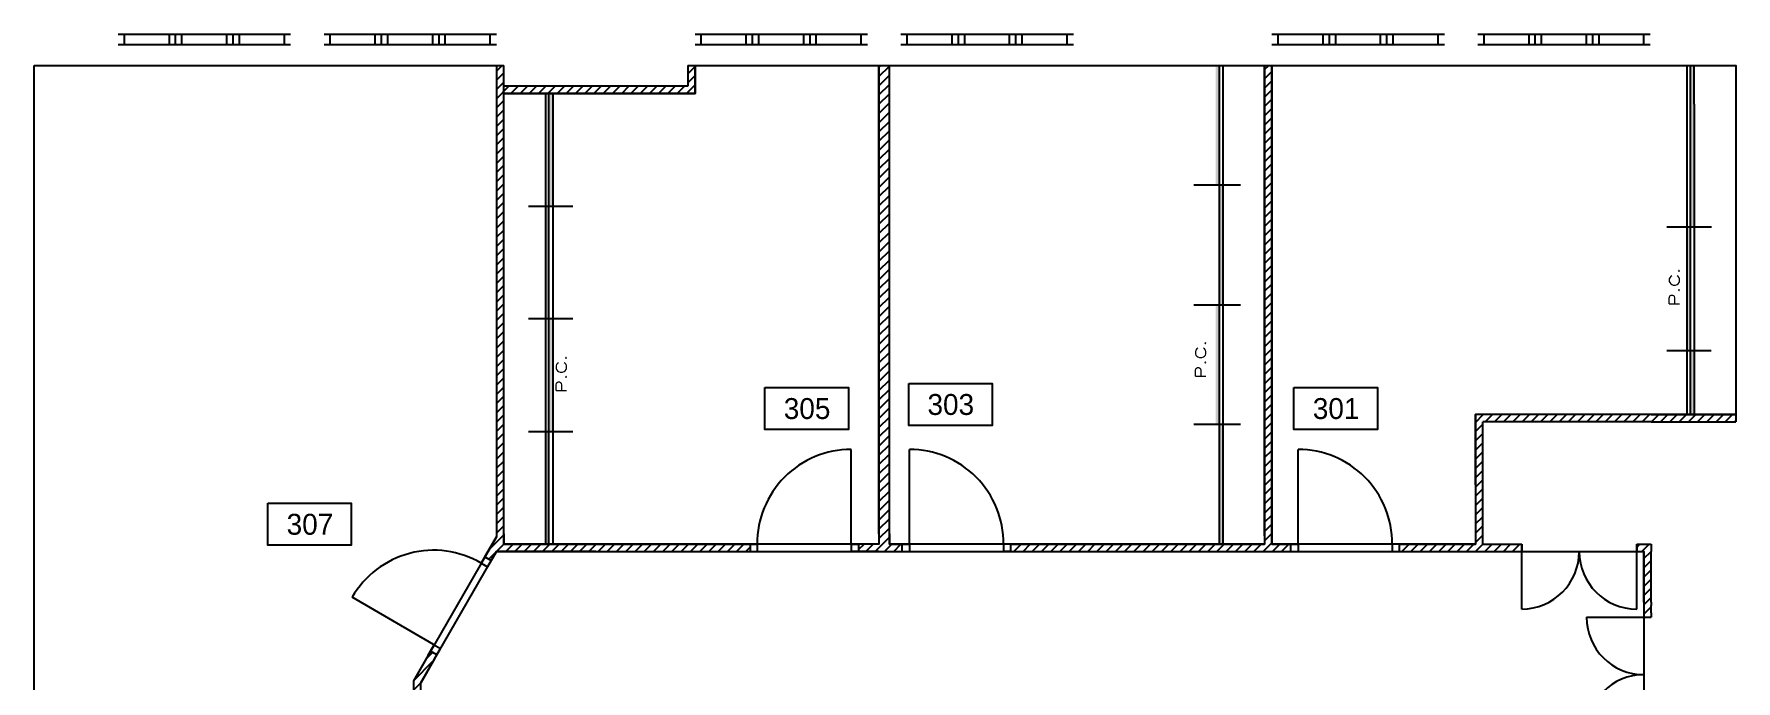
# Model space of a CAD drawing. Header units: millimetres. Extents: x 171.3 to 222.6, y 159.6 to 181.1.
# Drawn here: x 171.26 to 187.54, y 172.18 to 178.37 of the extents above; entities that cross this region are included whole.
import ezdxf
from ezdxf.enums import TextEntityAlignment as Align

# ---------------------------------------------------------------- set-up
doc = ezdxf.new("R2010")
doc.units = ezdxf.units.MM
doc.linetypes.add('TRAIT_PLEIN', pattern=[0])
doc.linetypes.add('VERDECKT', pattern=[0.15, 0.1, -0.05])
for name, color, linetype in [('CLOISONS', 2, 'Continuous'), ('HACHCLOIS', 2, 'Continuous'), ('PORTE', 3, 'Continuous'), ('SPACES', 140, 'Continuous'), ('TEXTES', 6, 'TRAIT_PLEIN'), ('VITRE', 1, 'TRAIT_PLEIN')]:
    doc.layers.add(name, color=color, linetype=linetype)
doc.styles.add('TXT', font='TXT.SHX')
pattern_1 = [(45, (134.14798, 147.530844), (-0.044194174, 0.044194174), [])]

msp = doc.modelspace()

# ---------------------------------------------------------------- hatches: boundary and pattern name
at = {"layer": 'HACHCLOIS', "linetype": 'Continuous'}
h = msp.add_hatch(dxfattribs=at)
h.set_pattern_fill('ANSI31', color=256, scale=0.5, style=0)
h.set_pattern_definition(pattern_1)
h.paths.add_polyline_path([(177.583, 177.801), (177.583, 177.871), (177.583, 178.071), (177.513, 178.071), (177.513, 177.871), (175.753, 177.871), (175.753, 177.801)], flags=17)
h.paths.add_polyline_path([(175.753, 178.071), (175.683, 178.071), (175.683, 173.561), (175.572, 173.369), (175.633, 173.334), (175.683, 173.421), (176.633, 173.421), (178.11, 173.421), (178.11, 173.491), (175.753, 173.491), (175.753, 173.591)])
h = msp.add_hatch(dxfattribs=at)
h.set_pattern_fill('ANSI31', color=256, scale=0.5, style=0)
h.set_pattern_definition(pattern_1)
h.paths.add_polyline_path([(179.443, 178.071), (179.343, 178.071), (179.343, 173.591), (179.343, 173.491), (179.148, 173.491), (179.148, 173.421), (179.343, 173.421), (179.564, 173.421), (179.564, 173.421), (179.564, 173.491), (179.443, 173.491), (179.443, 173.591)])
h = msp.add_hatch(dxfattribs=at)
h.set_pattern_fill('ANSI31', color=256, scale=0.5, style=0)
h.set_pattern_definition(pattern_1)
h.paths.add_polyline_path([(183.103, 178.071), (183.033, 178.071), (183.033, 173.571), (183.033, 173.491), (180.601, 173.491), (180.601, 173.421), (182.143, 173.421), (183.283, 173.421), (183.283, 173.491), (183.103, 173.491), (183.103, 173.571)])
h.paths.add_polyline_path([(185.12, 174.166), (185.12, 174.661), (186.733, 174.661), (187.543, 174.661), (187.543, 174.731), (186.733, 174.731), (185.05, 174.731), (185.05, 174.166), (185.05, 174.06), (185.05, 173.99), (185.05, 173.491), (184.323, 173.491), (184.323, 173.421), (185.049, 173.421), (185.12, 173.421), (185.493, 173.421), (185.493, 173.491), (185.12, 173.491), (185.12, 173.99), (185.12, 174.096)])
h.paths.add_polyline_path([(186.663, 172.936), (186.663, 172.793), (186.733, 172.793), (186.733, 172.833), (186.733, 172.904), (186.733, 172.936), (186.733, 173.421), (186.733, 173.491), (186.593, 173.491), (186.593, 173.421), (186.663, 173.421)])
h.paths.add_polyline_path([(186.733, 171.633), (186.733, 171.693), (186.663, 171.693), (186.663, 171.563), (187.543, 171.563), (187.543, 171.633)])
h = msp.add_hatch(dxfattribs=at)
h.set_pattern_fill('ANSI31', color=256, scale=0.5, style=0)
h.set_pattern_definition(pattern_1)
h.paths.add_polyline_path([(171.433, 171.541), (171.433, 171.471), (174.858, 171.471), (174.888, 171.471), (174.888, 171.391), (174.958, 171.391), (174.958, 171.471), (174.958, 171.541), (174.958, 172.166), (175.09, 172.395), (175.113, 172.434), (175.052, 172.469), (175.03, 172.43), (174.888, 172.184), (174.888, 171.541), (174.858, 171.541)])
at = {"layer": 'PORTE', "linetype": 'ByBlock'}
h = msp.add_hatch(color=256, dxfattribs=at)
h.dxf.hatch_style = 2
h.paths.add_polyline_path([(182.563, 176.926), (182.598, 176.926), (182.598, 178.071), (182.563, 178.071)])
h = msp.add_hatch(color=256, dxfattribs=at)
h.dxf.hatch_style = 2
h.paths.add_polyline_path([(187.107, 178.071), (187.107, 177.701), (187.143, 177.701), (187.143, 178.071)])
h = msp.add_hatch(color=256, dxfattribs=at)
h.dxf.hatch_style = 2
h.paths.add_polyline_path([(176.223, 177.801), (176.185, 177.801), (176.185, 176.723), (176.223, 176.723)])
h = msp.add_hatch(color=256, dxfattribs=at)
h.dxf.hatch_style = 2
h.paths.add_polyline_path([(187.143, 177.701), (187.107, 177.701), (187.107, 176.523), (187.143, 176.523)])
h = msp.add_hatch(color=256, dxfattribs=at)
h.dxf.hatch_style = 2
h.paths.add_polyline_path([(182.633, 175.781), (182.633, 176.926), (182.598, 176.926), (182.598, 175.781)])
h = msp.add_hatch(color=256, dxfattribs=at)
h.dxf.hatch_style = 2
h.paths.add_polyline_path([(176.185, 175.646), (176.185, 176.723), (176.153, 176.723), (176.153, 175.646)])
h = msp.add_hatch(color=256, dxfattribs=at)
h.dxf.hatch_style = 2
h.paths.add_polyline_path([(187.073, 176.523), (187.073, 175.345), (187.107, 175.345), (187.107, 176.523)])
h = msp.add_hatch(color=256, dxfattribs=at)
h.dxf.hatch_style = 2
h.paths.add_polyline_path([(182.563, 174.636), (182.598, 174.636), (182.598, 175.781), (182.563, 175.781)])
h = msp.add_hatch(color=256, dxfattribs=at)
h.dxf.hatch_style = 2
h.paths.add_polyline_path([(176.185, 175.646), (176.185, 174.568), (176.223, 174.568), (176.223, 175.646)])
h = msp.add_hatch(color=256, dxfattribs=at)
h.dxf.hatch_style = 2
h.paths.add_polyline_path([(187.107, 175.345), (187.107, 174.731), (187.143, 174.731), (187.143, 175.345)])
h = msp.add_hatch(color=256, dxfattribs=at)
h.dxf.hatch_style = 2
h.paths.add_polyline_path([(182.633, 173.491), (182.633, 174.636), (182.598, 174.636), (182.598, 173.491)])
h = msp.add_hatch(color=256, dxfattribs=at)
h.dxf.hatch_style = 2
h.paths.add_polyline_path([(176.185, 174.568), (176.153, 174.568), (176.153, 173.491), (176.185, 173.491)])

# ---------------------------------------------------------------- linework, layer by layer
at = {"layer": 'CLOISONS', "linetype": 'ByBlock'}
for p, q in [((175.683, 178.071), (175.683, 173.561)), ((175.753, 173.591), (175.753, 178.071)), ((177.513, 178.071), (177.513, 177.871)), ((177.583, 178.071), (177.583, 177.871)), ((179.343, 173.591), (179.343, 178.071)), ((179.443, 173.591), (179.443, 178.071)), ((183.033, 173.571), (183.033, 178.071)), ((183.103, 178.071), (183.103, 173.571)), ((177.513, 177.871), (175.753, 177.871)), ((177.583, 177.871), (177.583, 177.801)), ((177.583, 177.801), (175.753, 177.801)), ((179.343, 177.471), (179.343, 173.491)), ((186.733, 174.731), (185.05, 174.731)), ((185.05, 174.166), (185.05, 174.731)), ((186.733, 174.661), (185.12, 174.661)), ((185.12, 174.166), (185.12, 174.661)), ((186.733, 174.731), (187.543, 174.731)), ((186.733, 174.661), (187.543, 174.661)), ((185.05, 174.06), (185.05, 174.166)), ((185.12, 174.096), (185.12, 174.166)), ((185.12, 173.99), (185.12, 174.096)), ((185.05, 174.06), (185.05, 173.99)), ((185.05, 173.99), (185.05, 173.491)), ((185.12, 173.491), (185.12, 173.99)), ((175.572, 173.369), (175.683, 173.561)), ((175.753, 173.591), (175.753, 173.491)), ((175.753, 173.491), (178.178, 173.491)), ((178.11, 173.491), (178.178, 173.491)), ((178.11, 173.491), (178.11, 173.421)), ((178.178, 173.491), (178.178, 173.421)), ((179.078, 173.491), (179.078, 173.491)), ((179.078, 173.491), (179.148, 173.491)), ((179.078, 173.491), (179.148, 173.491)), ((179.078, 173.491), (179.078, 173.421)), ((179.078, 173.491), (179.078, 173.421)), ((179.343, 173.491), (179.143, 173.491)), ((179.148, 173.491), (179.148, 173.421)), ((179.343, 173.591), (179.343, 173.491)), ((179.443, 173.591), (179.443, 173.491)), ((179.444, 173.491), (179.634, 173.491)), ((179.564, 173.491), (179.605, 173.491)), ((179.564, 173.421), (179.564, 173.491)), ((179.634, 173.491), (179.634, 173.421)), ((180.601, 173.491), (180.534, 173.491)), ((180.534, 173.491), (180.534, 173.421)), ((180.601, 173.491), (183.033, 173.491)), ((180.601, 173.491), (180.601, 173.421)), ((183.033, 173.571), (183.033, 173.491)), ((183.103, 173.571), (183.103, 173.491)), ((183.283, 173.491), (183.353, 173.491)), ((183.283, 173.421), (183.283, 173.491)), ((183.288, 173.491), (183.353, 173.491)), ((183.353, 173.491), (183.353, 173.421)), ((184.323, 173.491), (184.253, 173.491)), ((184.253, 173.491), (184.253, 173.421)), ((184.32, 173.491), (185.05, 173.491)), ((184.323, 173.421), (184.323, 173.491)), ((185.12, 173.491), (185.493, 173.491)), ((186.593, 173.491), (186.733, 173.491)), ((186.733, 173.491), (186.733, 173.421)), ((175.572, 173.369), (175.537, 173.309)), ((175.537, 173.309), (175.598, 173.274)), ((175.572, 173.369), (175.633, 173.334)), ((175.633, 173.334), (175.598, 173.274)), ((175.683, 173.421), (175.633, 173.334)), ((176.633, 173.421), (175.683, 173.421)), ((176.633, 173.421), (178.178, 173.421)), ((179.078, 173.421), (179.08, 173.421)), ((179.078, 173.421), (179.078, 173.421)), ((179.343, 173.421), (179.078, 173.421)), ((179.078, 173.421), (179.145, 173.421)), ((179.08, 173.421), (179.145, 173.421)), ((179.343, 173.421), (179.634, 173.421)), ((179.564, 173.421), (179.564, 173.421)), ((179.564, 173.421), (179.564, 173.421)), ((179.634, 173.421), (179.634, 173.421)), ((180.601, 173.421), (180.534, 173.421)), ((180.601, 173.421), (182.143, 173.421)), ((182.143, 173.421), (183.283, 173.421)), ((184.253, 173.421), (184.323, 173.421)), ((184.323, 173.421), (185.049, 173.421)), ((185.05, 173.421), (185.12, 173.421)), ((185.12, 173.421), (185.493, 173.421)), ((186.593, 173.421), (186.663, 173.421)), ((186.663, 172.936), (186.663, 173.421)), ((186.733, 172.936), (186.733, 173.421)), ((186.663, 172.936), (186.663, 172.793)), ((186.733, 172.936), (186.733, 172.904)), ((186.733, 172.833), (186.733, 172.904)), ((186.733, 172.833), (186.733, 172.793)), ((175.03, 172.43), (175.052, 172.469)), ((175.052, 172.469), (175.087, 172.529)), ((175.113, 172.434), (175.052, 172.469)), ((175.081, 172.533), (175.148, 172.494)), ((175.113, 172.434), (175.148, 172.494)), ((175.03, 172.43), (174.888, 172.184)), ((175.09, 172.395), (174.958, 172.166)), ((175.09, 172.395), (175.113, 172.434))]:
    msp.add_line(p, q, dxfattribs=at)
at = {"layer": 'CLOISONS', "linetype": 'Continuous'}
for p, q in [((175.683, 178.071), (175.753, 178.071)), ((177.513, 178.071), (177.583, 178.071)), ((179.343, 178.071), (179.443, 178.071)), ((183.033, 178.071), (183.103, 178.071)), ((187.543, 174.731), (187.543, 174.661)), ((183.103, 173.491), (183.283, 173.491)), ((185.493, 173.491), (185.493, 173.421)), ((186.593, 173.491), (186.593, 173.421)), ((183.283, 173.421), (183.353, 173.421)), ((186.663, 172.793), (186.733, 172.793)), ((174.888, 172.184), (174.888, 171.541))]:
    msp.add_line(p, q, dxfattribs=at)
at = {"layer": 'PORTE', "linetype": 'ByBlock'}
for p, q in [((182.598, 178.071), (182.598, 173.491)), ((182.633, 178.071), (182.633, 173.491)), ((183.033, 178.071), (183.033, 173.491)), ((187.073, 178.071), (187.073, 174.731)), ((187.073, 178.071), (187.073, 177.771)), ((187.107, 177.698), (187.107, 178.071)), ((187.143, 177.701), (187.143, 178.071)), ((176.153, 177.801), (176.153, 173.491)), ((176.185, 173.491), (176.185, 177.801)), ((176.223, 177.801), (176.223, 173.491)), ((187.073, 177.771), (187.073, 177.701)), ((187.107, 177.698), (187.107, 177.701)), ((187.107, 174.731), (187.107, 177.698)), ((187.143, 177.701), (187.143, 174.731)), ((182.803, 176.926), (182.356, 176.926)), ((175.99, 176.723), (176.412, 176.723)), ((187.308, 176.523), (186.881, 176.523)), ((182.356, 175.781), (182.803, 175.781)), ((176.412, 175.646), (175.99, 175.646)), ((186.881, 175.345), (187.307, 175.345)), ((182.803, 174.636), (182.356, 174.636)), ((175.99, 174.568), (176.412, 174.568)), ((179.078, 173.498), (179.078, 174.398)), ((179.634, 173.498), (179.634, 174.398)), ((183.353, 173.498), (183.353, 174.398)), ((185.493, 172.871), (185.493, 173.491)), ((186.593, 172.871), (186.593, 173.491)), ((175.081, 172.533), (174.302, 172.983)), ((186.113, 172.793), (186.733, 172.793))]:
    msp.add_line(p, q, dxfattribs=at)
at = {"layer": 'PORTE', "linetype": 'VERDECKT'}
msp.add_line((176.223, 176.671), (176.223, 176.071), dxfattribs=at)
at = {"layer": 'PORTE', "linetype": 'ByBlock'}
for centre, radius, start, end in [((179.078, 173.498), 0.9, 90, 180.4476), ((179.634, 173.498), 0.9, 359.5524, 90), ((183.353, 173.498), 0.9, 359.5524, 90), ((175.081, 172.533), 0.9, 59.5524, 150), ((185.493, 173.421), 0.55, 270, 0), ((186.593, 173.421), 0.55, 180, 270), ((186.663, 172.793), 0.55, 180, 270), ((186.663, 171.693), 0.55, 90, 180)]:
    msp.add_arc(centre, radius, start, end, dxfattribs=at)
at = {"layer": 'SPACES'}
for points in [[(171.258, 178.071), (175.683, 178.071), (175.683, 173.561), (174.888, 172.184), (174.888, 171.541), (171.433, 171.541), (171.433, 172.021), (171.258, 172.021), (171.258, 178.071)], [(175.753, 177.801), (177.583, 177.801), (177.583, 178.071), (179.343, 178.071), (179.343, 173.491), (175.753, 173.491), (175.753, 177.801)], [(179.443, 178.071), (183.033, 178.071), (183.033, 173.491), (179.444, 173.491), (179.444, 178.071)], [(183.103, 178.071), (187.543, 178.071), (187.543, 174.731), (185.05, 174.731), (185.05, 173.491), (183.103, 173.491), (183.103, 178.071)], [(187.543, 171.563), (187.543, 167.851), (186.663, 167.851), (186.663, 165.086), (187.543, 165.086), (187.543, 164.734), (175.683, 164.731), (174.958, 165.99), (174.958, 172.166), (175.683, 173.421), (186.663, 173.421), (186.663, 171.563), (187.543, 171.563)]]:
    msp.add_lwpolyline(points, dxfattribs=at)
at = {"layer": 'TEXTES'}
for points in [[(178.252, 174.989), (179.05, 174.989), (179.05, 174.588), (178.252, 174.588)], [(179.627, 175.028), (180.425, 175.028), (180.425, 174.626), (179.627, 174.626)], [(183.314, 174.989), (184.112, 174.989), (184.112, 174.588), (183.314, 174.588)], [(173.495, 173.882), (174.294, 173.882), (174.294, 173.481), (173.495, 173.481)]]:
    msp.add_lwpolyline(points, close=True, dxfattribs=at)
at = {"layer": 'VITRE', "linetype": 'ByBlock'}
for p, q in [((172.063, 178.371), (173.713, 178.371)), ((172.123, 178.271), (172.123, 178.371)), ((172.553, 178.271), (172.553, 178.371)), ((172.613, 178.271), (172.613, 178.371)), ((172.673, 178.271), (172.673, 178.371)), ((173.103, 178.271), (173.103, 178.371)), ((173.163, 178.271), (173.163, 178.371)), ((173.223, 178.271), (173.223, 178.371)), ((173.653, 178.271), (173.653, 178.371)), ((174.033, 178.371), (175.683, 178.371)), ((174.093, 178.271), (174.093, 178.371)), ((174.523, 178.271), (174.523, 178.371)), ((174.583, 178.271), (174.583, 178.371)), ((174.643, 178.271), (174.643, 178.371)), ((175.073, 178.271), (175.073, 178.371)), ((175.133, 178.271), (175.133, 178.371)), ((175.193, 178.271), (175.193, 178.371)), ((175.623, 178.271), (175.623, 178.371)), ((177.583, 178.371), (179.233, 178.371)), ((177.643, 178.271), (177.643, 178.371)), ((178.073, 178.271), (178.073, 178.371)), ((178.133, 178.271), (178.133, 178.371)), ((178.193, 178.271), (178.193, 178.371)), ((178.623, 178.271), (178.623, 178.371)), ((178.683, 178.271), (178.683, 178.371)), ((178.743, 178.271), (178.743, 178.371)), ((179.173, 178.271), (179.173, 178.371)), ((179.553, 178.371), (181.203, 178.371)), ((179.613, 178.271), (179.613, 178.371)), ((180.043, 178.271), (180.043, 178.371)), ((180.103, 178.271), (180.103, 178.371)), ((180.163, 178.271), (180.163, 178.371)), ((180.593, 178.271), (180.593, 178.371)), ((180.653, 178.271), (180.653, 178.371)), ((180.713, 178.271), (180.713, 178.371)), ((181.143, 178.271), (181.143, 178.371)), ((183.103, 178.371), (184.753, 178.371)), ((183.163, 178.271), (183.163, 178.371)), ((183.593, 178.271), (183.593, 178.371)), ((183.653, 178.271), (183.653, 178.371)), ((183.713, 178.271), (183.713, 178.371)), ((184.143, 178.271), (184.143, 178.371)), ((184.203, 178.271), (184.203, 178.371)), ((184.263, 178.271), (184.263, 178.371)), ((184.693, 178.271), (184.693, 178.371)), ((185.073, 178.371), (186.723, 178.371)), ((185.133, 178.271), (185.133, 178.371)), ((185.563, 178.271), (185.563, 178.371)), ((185.623, 178.271), (185.623, 178.371)), ((185.683, 178.271), (185.683, 178.371)), ((186.113, 178.271), (186.113, 178.371)), ((186.173, 178.271), (186.173, 178.371)), ((186.233, 178.271), (186.233, 178.371)), ((186.663, 178.271), (186.663, 178.371)), ((172.063, 178.271), (173.713, 178.271)), ((174.033, 178.271), (175.683, 178.271)), ((177.583, 178.271), (179.233, 178.271)), ((179.553, 178.271), (181.203, 178.271)), ((183.103, 178.271), (184.753, 178.271)), ((185.073, 178.271), (186.723, 178.271))]:
    msp.add_line(p, q, dxfattribs=at)

# ---------------------------------------------------------------- texts
at = {"layer": 'PORTE', "linetype": 'ByBlock', "style": 'TXT', "oblique": 360, "width": 1.571429}
for p, p2 in [((187.004, 175.768), (187.004, 176.135)), ((182.471, 175.075), (182.471, 175.442)), ((176.353, 174.937), (176.353, 175.303))]:
    msp.add_text('P.C.', height=0.1, rotation=90, dxfattribs=at).set_placement(p, p2, align=Align.FIT)
at = {"layer": 'TEXTES', "char_height": 0.2, "width": 0.775, "attachment_point": 5}
for s, insert in [('303', (180.03, 174.826)), ('305', (178.655, 174.787)), ('301', (183.717, 174.787)), ('307', (173.898, 173.68))]:
    msp.add_mtext(s, dxfattribs=dict(at, insert=insert))

doc.saveas('drawing.dxf')
